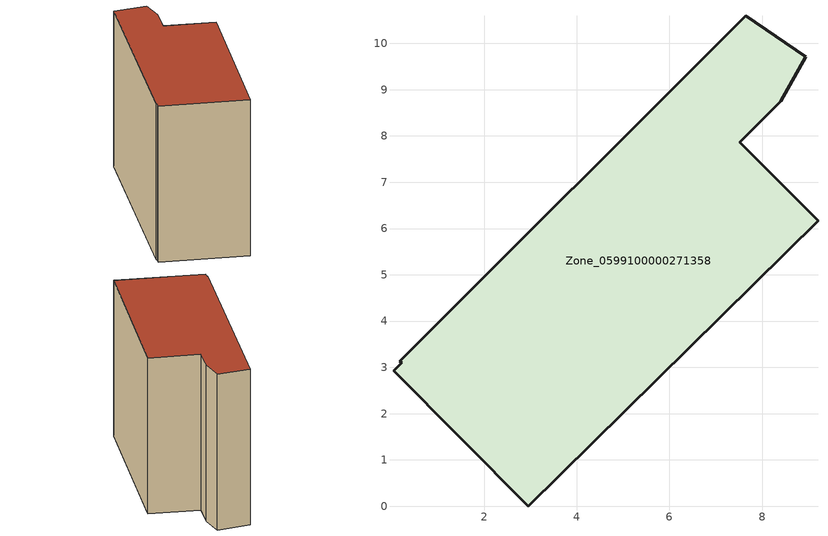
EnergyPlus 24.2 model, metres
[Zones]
Zone_0599100000271358
 floor ground (C_G): 7.52,7.86 9.21,6.17 2.95,0 0.04,2.92 0.21,3.1 0.17,3.13 7.64,10.6 8.94,9.71 8.41,8.75 z0
 wall outside (C_F): 8.94,9.71 7.64,10.6 0.17,3.13 0.21,3.1 0.04,2.92 2.95,0 9.21,6.17 7.52,7.86 8.41,8.75 8.94,9.71 z0:7.47
 roof outside (C_R): 8.41,8.75 8.94,9.71 7.64,10.6 0.17,3.13 0.21,3.1 0.04,2.92 2.95,0 9.21,6.17 7.52,7.86 z7.47
[BUILDING]
Pand.0599100000271358: North Axis=0; Terrain=City; Loads Convergence Tolerance Value=0.04; Temperature Convergence Tolerance Value=0.4; Solar Distribution=FullExterior; Maximum Number of Warmup Days=25; Minimum Number of Warmup Days=1
[Site:Location]
Rotterdam.The.Hague.AP_ZH_NLD Design_Conditions: Latitude=51.96; Longitude=4.45; Time Zone=1; Elevation=-4.5
[SITE:GROUNDTEMPERATURE:BUILDINGSURFACE]
18, 18, 18, 18, 18, 18, 18, 18, 18, 18, 18, 18
[MATERIAL] Thermal Absorptance=0.9; Solar Absorptance=0.7; Visible Absorptance=0.7
Name | Roughness | Thickness | Conductivity | Density | Specific Heat
G.TC.1946 | MediumSmooth | 0.15 | 1 | 540 | 1210
F.TC.1946 | Rough | 0.3 | 0.857143 | 1920 | 840
R.TC.1946 | MediumRough | 0.2 | 0.909091 | 1500 | 1000
[CONSTRUCTION]
C_G: G.TC.1946
C_F: F.TC.1946
C_R: R.TC.1946
[ZONE]
Zone_0599100000271358: Type=1; Multiplier=1; Ceiling Height=Autocalculate; Volume=Autocalculate; Floor Area=autocalculate; Part of Total Floor Area=Yes
[ZONEINFILTRATION:DESIGNFLOWRATE]
Infil_Zone_0599100000271358: Zone or ZoneList or Space or SpaceList=Zone_0599100000271358; Schedule=AlwaysOn; Design Flow Rate Calculation Method=Flow/Area; Flow Rate per Floor Area=0.003; Constant Term Coefficient=1; Temperature Term Coefficient=0; Velocity Term Coefficient=0; Velocity Squared Term Coefficient=0
[HVACTEMPLATE:ZONE:IDEALLOADSAIRSYSTEM]
Zone_0599100000271358: Maximum Heating Supply Air Temperature=50; Minimum Cooling Supply Air Temperature=13; Maximum Heating Supply Air Humidity Ratio=0.0156; Minimum Cooling Supply Air Humidity Ratio=0.0077; Heating Limit=NoLimit; Cooling Limit=NoLimit; Dehumidification Control Type=ConstantSensibleHeatRatio; Cooling Sensible Heat Ratio=0.7; Dehumidification Setpoint=60; Humidification Control Type=None; Humidification Setpoint=30; Outdoor Air Method=None; Outdoor Air Flow Rate per Person=0.00944; Outdoor Air Flow Rate per Zone Floor Area=0; Outdoor Air Flow Rate per Zone=0; Demand Controlled Ventilation Type=None; Outdoor Air Economizer Type=NoEconomizer; Heat Recovery Type=None; Sensible Heat Recovery Effectiveness=0.7; Latent Heat Recovery Effectiveness=0.65
[ZONECONTROL:THERMOSTAT]
ThermostatControl_Zone_0599100000271358: Zone or ZoneList=Zone_0599100000271358; Control Type Schedule=DualSetpointControlType; Control 1=Thermostat_Zone_0599100000271358; Temperature Difference Between Cutout And Setpoint=0
[THERMOSTATSETPOINT:DUALSETPOINT]
Thermostat_Zone_0599100000271358: Heating Setpoint Temperature Schedule=HeatingSetpoint_Zone_0599100000271358; Cooling Setpoint Temperature Schedule=CoolingSetpoint_Zone_0599100000271358
[SCHEDULE:COMPACT]
HeatingSetpoint_Zone_0599100000271358: Through: 12/31, For: AllDays, Until: 24:00, 21
CoolingSetpoint_Zone_0599100000271358: Through: 12/31, For: AllDays, Until: 24:00, 24
DualSetpointControlType: Through: 12/31, For: AllDays, Until: 24:00, 4
AlwaysOn: Through: 12/31, For: AllDays, Until: 24:00, 1
